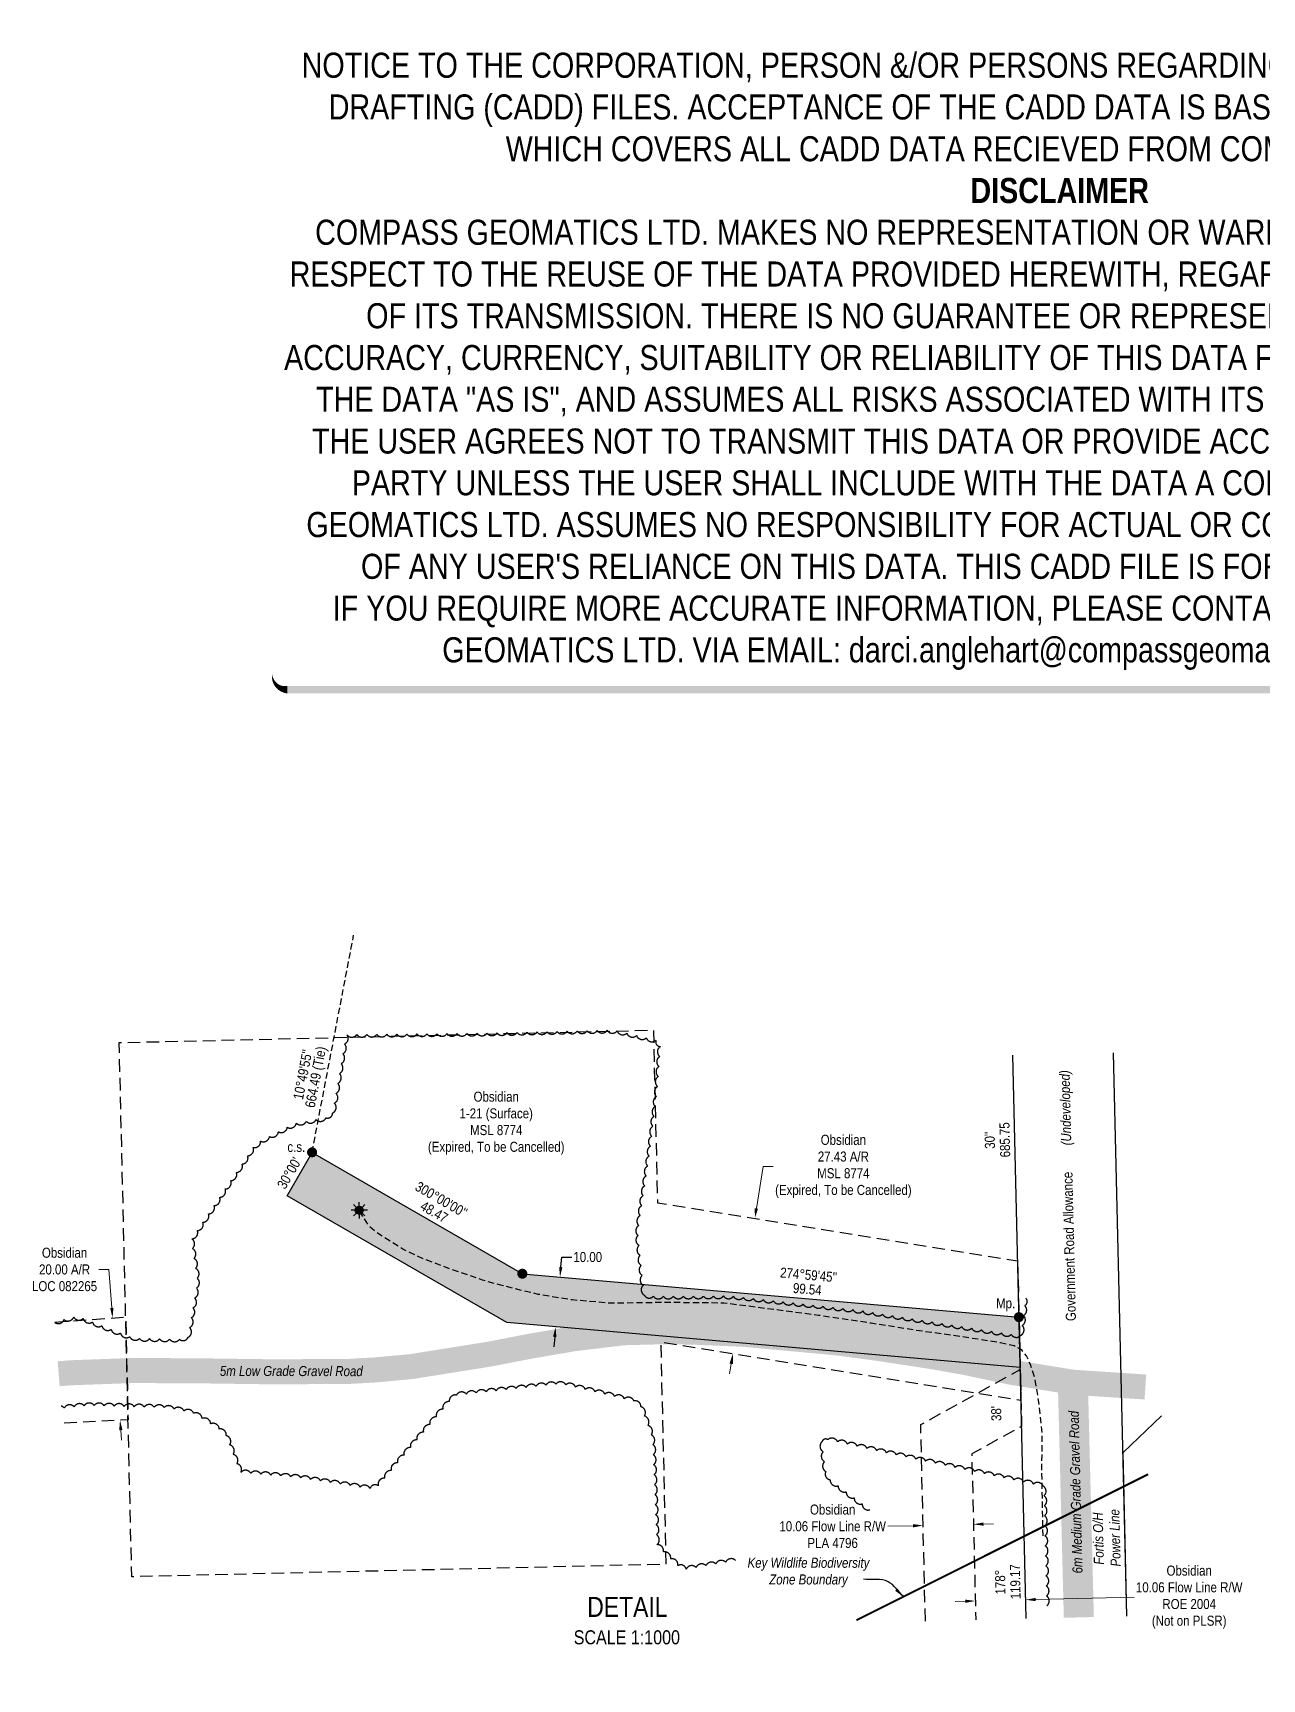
# Model space of a CAD drawing. Extents: x 615192 to 617510, y 5890130 to 5891879.
# Drawn here: x 615192 to 616419, y 5890236 to 5891879 of the extents above; entities that cross this region are included whole.
import ezdxf
from ezdxf.enums import TextEntityAlignment as Align

# ---------------------------------------------------------------- set-up
doc = ezdxf.new("R2010")
doc.units = 0
doc.header["$LTSCALE"] = 5
doc.header["$PDMODE"] = 34
doc.header["$PDSIZE"] = 0.03
for name, pattern in [('0', [1, 1, 0]), ('DASHDOT2', [12.7, 6.35, -3.175, 0, -3.175]), ('foc-ACCESSROAD', [3.75, 2.5, -1.25]), ('foc-FLOWLINE', [3.75, 2.5, -1.25]), ('foc-TIELINE', [1.875, 1.25, -0.625]), ('UG_PIPE', [1.875, 1.25, -0.625])]:
    doc.linetypes.add(name, pattern=pattern)
doc.layers.get('Defpoints').update_dxf_attribs({"color": 9})
for name, color, linetype in [('AS-PIPE-UG', 44, 'UG_PIPE'), ('AS-POWER', 104, 'foc-POWER'), ('AS-POWER-T', 104, 'Continuous'), ('AS-ROADS', 254, 'Continuous'), ('AS-WILDLIFE', 131, 'DASHDOT2'), ('C-AR', 13, 'foc-ACCESSROAD'), ('C-FLOWLINE', 13, 'foc-FLOWLINE'), ('C-WS', 13, 'foc-ACCESSROAD'), ('C-WS-S', 8, 'Continuous'), ('CG-NOTES', 7, 'Continuous'), ('L-BD', 7, 'Continuous'), ('L-MON', 1, 'Continuous'), ('L-ROAD-T', 7, 'Continuous'), ('L-SEC', 7, 'Continuous'), ('L-TIE', 7, 'foc-TIELINE'), ('P-PROPOSED', 10, 'Continuous'), ('P-PROPOSED-H', 21, 'Continuous'), ('P-TXT', 4, 'Continuous'), ('T-BUSH', 110, '0')]:
    doc.layers.add(name, color=color, linetype=linetype)
for name, color, linetype, lineweight in [('C-AR-T', 13, 'Continuous', 9), ('C-FLOWLINE-T', 13, 'Continuous', 9), ('C-WS-T', 13, 'Continuous', 9), ('T-TEXT', 48, 'Continuous', 18)]:
    doc.layers.add(name, color=color, linetype=linetype, lineweight=lineweight)
doc.layers.add('DISCLAIMER', color=7, linetype='Continuous', plot=False)
doc.styles.add('240', font='ARIALN.TTF', dxfattribs={"height": 30})
doc.styles.add('80', font='ARIALN.TTF', dxfattribs={"height": 10})
doc.styles.add('80CG', font='ARIALN.TTF', dxfattribs={"height": 10})
doc.styles.add('80L', font='ARIALN.TTF', dxfattribs={"height": 10})
doc.styles.add('80LS', font='ARIALNI.TTF', dxfattribs={"height": 10})
doc.styles.add('foc-LtypeFont', font='ARIALN.TTF', dxfattribs={"height": 7.35})
doc.linetypes.add('foc-POWER', pattern='A,6,-1,["P",foc-LtypeFont,S=0.2,R=0,X=-0.625,Y=-0.75],-1.24,4', length=12.24)
doc.dimstyles.new('Compass 5 000', dxfattribs={"dimscale": 5, "dimtxt": 9, "dimasz": 2, "dimexe": 0.2, "dimexo": 0.0625, "dimgap": 0.5, "dimtad": 0, "dimtih": 1, "dimtoh": 1, "dimzin": 0, "dimdsep": 46, "dimtxsty": '80CG', "dimcen": 0.1, "dimse1": 1, "dimse2": 1, "dimclrd": 256, "dimclrt": 256, "dimaunit": 1, "dimadec": 4, "dimazin": 0, "dimtfac": 0.06, "dimtofl": 0, "dimtmove": 0, "dimatfit": 1, "dimfxl": 0.2, "dimtolj": 1, "dimtzin": 0, "dimlwd": -1, "dimarcsym": 0})

# ---------------------------------------------------------------- blocks, each defined once
blk = doc.blocks.new('PLIA')
at = {"color": 255, "const_width": 1}
blk.add_lwpolyline([(-0.5, 0, 1), (0.5, 0, 1)], format="xyb", close=True, dxfattribs=at)
blk = doc.blocks.new('PLIAA')
blk.add_blockref('PLIA', (0, 0))
blk = doc.blocks.new('PLIB')
at = {"color": 1}
blk.add_circle((0, 0), 0.8, dxfattribs=at)
blk = doc.blocks.new('PLIBB')
blk.add_blockref('PLIB', (0, 0))
blk = doc.blocks.new('PLICC')
for name in ['PLIAA', 'PLIBB']:
    blk.add_blockref(name, (0, 0))
blk = doc.blocks.new('PLI')
blk.add_blockref('PLICC', (0, 0))
blk = doc.blocks.new('GAS')
h = blk.add_hatch(color=255)
h.dxf.hatch_style = 1
edge = h.paths.add_edge_path()
edge.add_arc((0, 0), 0.9, 0, 360)
for p, q in [((-0.81, 0), (-1.62, 0)), ((-0.57, 0.57), (-1.14, 1.14)), ((0, 0.81), (0, 1.62)), ((0.57, 0.57), (1.14, 1.14)), ((1.62, 0), (0.81, 0)), ((-0.57, -0.57), (-1.14, -1.14)), ((0, -0.81), (0, -1.62)), ((1.14, -1.14), (0.57, -0.57))]:
    blk.add_line(p, q)
blk.add_circle((0, 0), 0.8)
blk = doc.blocks.new('*D48')
at = {"layer": 'C-WS-T', "transparency": 16777216}
for p, q in [((615914.3, 5890705.6), (615921.1, 5890747.5)), ((615921.1, 5890747.5), (615931.1, 5890747.5)), ((615889.1, 5890550.5), (615887.5, 5890540.6))]:
    blk.add_line(p, q, dxfattribs=at)
for points in [[(615912.6, 5890705.8), (615915.9, 5890705.3), (615912.7, 5890695.7)], [(615887.4, 5890550.8), (615890.7, 5890550.2), (615890.7, 5890560.4)]]:
    blk.add_solid(points, dxfattribs=at)
at = {"layer": 'Defpoints', "color": 0, "transparency": 16777216}
for p in [(615998.4, 5890681.8), (615890.7, 5890560.4), (615976.4, 5890546.4)]:
    blk.add_point(p, dxfattribs=at)
at = {"layer": 'C-WS-T', "transparency": 16777216, "insert": (616001, 5890747.5), "char_height": 10, "attachment_point": 5, "style": '80CG'}
blk.add_mtext('\\A1;Obsidian\\P27.43 A/R\\PMSL 8774\\P(Expired, To be Cancelled)', dxfattribs=at)
blk = doc.blocks.new('*D49')
at = {"layer": 'C-FLOWLINE-T', "transparency": 16777216}
for p, q in [((616070.6, 5890388.9), (616045.3, 5890388.3)), ((616140.8, 5890390.5), (616150.8, 5890390.8))]:
    blk.add_line(p, q, dxfattribs=at)
for points in [[(616070.5, 5890390.5), (616070.6, 5890387.2), (616080.6, 5890389.1)], [(616140.8, 5890392.2), (616140.9, 5890388.9), (616130.8, 5890390.3)]]:
    blk.add_solid(points, dxfattribs=at)
at = {"layer": 'Defpoints', "color": 0, "transparency": 16777216}
for p in [(616080.6, 5890389.1), (616080.8, 5890380.3), (616131, 5890381.5)]:
    blk.add_point(p, dxfattribs=at)
at = {"layer": 'C-FLOWLINE-T', "transparency": 16777216, "insert": (615990.3, 5890388.3), "char_height": 10, "attachment_point": 5, "style": '80CG'}
blk.add_mtext('\\A1;Obsidian\\P10.06 Flow Line R/W\\PPLA 4796', dxfattribs=at)
blk = doc.blocks.new('*D50')
at = {"layer": 'C-AR-T', "transparency": 16777216}
for p, q in [((615268.1, 5890644.6), (615258.1, 5890644.6)), ((615270.9, 5890606.3), (615268.1, 5890644.6)), ((615279.9, 5890484.3), (615280.7, 5890474.4))]:
    blk.add_line(p, q, dxfattribs=at)
for points in [[(615272.6, 5890606.4), (615269.3, 5890606.2), (615271.7, 5890596.3)], [(615281.6, 5890484.5), (615278.3, 5890484.2), (615279.2, 5890494.3)]]:
    blk.add_solid(points, dxfattribs=at)
at = {"layer": 'Defpoints', "color": 0, "transparency": 16777216}
for p in [(615261, 5890595.5), (615271.7, 5890596.3), (615268.5, 5890493.5)]:
    blk.add_point(p, dxfattribs=at)
at = {"layer": 'C-AR-T', "transparency": 16777216, "insert": (615223.8, 5890644.6), "char_height": 10, "attachment_point": 5, "style": '80CG'}
blk.add_mtext('\\A1;Obsidian\\P20.00 A/R\\PLOC 082265', dxfattribs=at)
blk = doc.blocks.new('*D52')
at = {"layer": 'Defpoints', "color": 0, "transparency": 16777216}
for p in [(615718.2, 5890637.1), (615719.1, 5890637), (615714.8, 5890587.2)]:
    blk.add_point(p, dxfattribs=at)
at = {"layer": 'P-TXT', "transparency": 16777216}
for p, q in [((615719.1, 5890647.1), (615719.9, 5890657)), ((615719.9, 5890657), (615729.9, 5890657)), ((615713, 5890577.4), (615712.1, 5890567.4))]:
    blk.add_line(p, q, dxfattribs=at)
for points in [[(615717.4, 5890647.2), (615720.7, 5890646.9), (615718.2, 5890637.1)], [(615711.3, 5890577.5), (615714.6, 5890577.2), (615713.8, 5890587.3)]]:
    blk.add_solid(points, dxfattribs=at)
at = {"layer": 'P-TXT', "transparency": 16777216, "insert": (615745.9, 5890657), "char_height": 10, "attachment_point": 5, "style": '80CG'}
blk.add_mtext('\\A1;10.00', dxfattribs=at)
blk = doc.blocks.new('*D56')
at = {"layer": 'C-FLOWLINE-T', "transparency": 16777216}
for p, q in [((616193, 5890315.2), (616291.1, 5890317.6)), ((616122.7, 5890313.6), (616112.7, 5890313.3))]:
    blk.add_line(p, q, dxfattribs=at)
for points in [[(616122.6, 5890315.2), (616122.7, 5890311.9), (616132.6, 5890313.8)], [(616192.9, 5890316.9), (616193, 5890313.6), (616183, 5890315)]]:
    blk.add_solid(points, dxfattribs=at)
at = {"layer": 'Defpoints', "color": 0, "transparency": 16777216}
for p in [(616183, 5890315), (616183, 5890314.5), (616132.7, 5890313.3)]:
    blk.add_point(p, dxfattribs=at)
at = {"layer": 'C-FLOWLINE-T', "transparency": 16777216, "insert": (616346.1, 5890317.6), "char_height": 10, "attachment_point": 5, "style": '80CG'}
blk.add_mtext('\\A1;Obsidian\\P10.06 Flow Line R/W\\PROE 2004\\P(Not on PLSR)', dxfattribs=at)
blk = doc.blocks.new('Disclaimer_Legal')
at = {"layer": 'DISCLAIMER', "color": 254, "flags": 128}
blk.add_lwpolyline([(-3612.9, -1104.6, 37.5, 37.5, 0), (4096.1, -1104.6, 37.5, 37.5, 0.414214), (4171.1, -1029.6, 37.5, 37.5, 0), (4171.1, 2078.7, 37.5, 0, 0.414214), (4096.1, 2153.7, 0, 0, 0), (-3612.9, 2153.7, 0, 0, 0.414214), (-3687.9, 2078.7, 0, 0, 0), (-3687.9, -1029.6, 0, 37.5, 0.414214)], format="xyseb", close=True, dxfattribs=at)
at = {"layer": 'DISCLAIMER', "color": 254, "insert": (241.6, 533.9), "char_height": 125, "width": 7717.568, "attachment_point": 5, "style": '80'}
blk.add_mtext('NOTICE TO THE CORPORATION, PERSON &/OR PERSONS REGARDING THIS COMPUTER AIDED DESIGN AND DRAFTING (CADD) FILES. ACCEPTANCE OF THE CADD DATA IS BASED ON THE FOLLOWING DISCLAIMER WHICH COVERS ALL CADD DATA RECIEVED FROM COMPASS GEOMATICS LTD.\\P{\\fArial Narrow|b1|i0|c0|p34;DISCLAIMER}\\PCOMPASS GEOMATICS LTD. MAKES NO REPRESENTATION OR WARRANTIES, EXPRESS OR IMPLIED, WITH RESPECT TO THE REUSE OF THE DATA PROVIDED HEREWITH, REGARDLESS OF ITS FORMAT OR THE MEANS OF ITS TRANSMISSION. THERE IS NO GUARANTEE OR REPRESENTATION TO THE USER AS TO THE ACCURACY, CURRENCY, SUITABILITY OR RELIABILITY OF THIS DATA FOR ANY PURPOSE. THE USER ACCEPTS THE DATA "AS IS", AND ASSUMES ALL RISKS ASSOCIATED WITH ITS USE. BY ACCEPTANCE OF THIS DATA, THE USER AGREES NOT TO TRANSMIT THIS DATA OR PROVIDE ACCESS OR ANY PART OF IT TO ANOTHER PARTY UNLESS THE USER SHALL INCLUDE WITH THE DATA A COPY OF THIS DISCLAIMER. COMPASS GEOMATICS LTD. ASSUMES NO RESPONSIBILITY FOR ACTUAL OR CONSEQUENTIAL DAMAGE AS A RESULT OF ANY USER\'S RELIANCE ON THIS DATA. THIS CADD FILE IS FOR ILLUSTRATION PURPOSES ONLY.\\PIF YOU REQUIRE MORE ACCURATE INFORMATION, PLEASE CONTACT DARCI ANGLEHART AT COMPASS GEOMATICS LTD. VIA EMAIL: darci.anglehart@compassgeomatics.ca OR CELL: 506-961-7292', dxfattribs=at)

msp = doc.modelspace()

# ---------------------------------------------------------------- hatches: boundary and pattern name
at = {"layer": 'P-PROPOSED-H'}
h = msp.add_hatch(color=256, dxfattribs=at)
h.dxf.hatch_style = 1
h.paths.add_polyline_path([(615470.819, 5890761.528), (615680.639, 5890640.388), (616176.265, 5890597.062), (616177.458, 5890546.785), (615665.246, 5890591.561), (615445.828, 5890718.243)])

# ---------------------------------------------------------------- linework, layer by layer
at = {"layer": 'AS-PIPE-UG', "flags": 128}
msp.add_lwpolyline([(616200.314, 5890378.733), (616199.074, 5890444.963), (616199.539, 5890481.783), (616196.344, 5890510.068), (616192.129, 5890536.638), (616187.644, 5890549.783), (616183.719, 5890558.523), (616178.959, 5890564.273), (616171.369, 5890568.428), (616157.649, 5890571.478), (616117.624, 5890577.723), (616077.079, 5890583.368), (616028.614, 5890590.993), (615976.199, 5890598.833), (615949.274, 5890602.323), (615881.724, 5890611.108), (615821.339, 5890611.678), (615769.804, 5890610.873), (615730.279, 5890614.223), (615696.519, 5890619.788), (615681.049, 5890623.463), (615659.249, 5890628.928), (615640.839, 5890634.063), (615609.244, 5890644.823), (615581.789, 5890655.213), (615561.344, 5890664.818), (615536.974, 5890680.298), (615527.964, 5890687.503), (615518.894, 5890701.843)], dxfattribs=at)
at = {"layer": 'AS-POWER', "flags": 128}
msp.add_lwpolyline([(616283.938, 5890298.528), (616280.061, 5890461.979), (616318.467, 5890498.528)], dxfattribs=at)
at = {"layer": 'AS-ROADS', "flags": 128}
for points, const_width in [([(615217.9, 5890540.528), (615231.244, 5890541.583), (615291.104, 5890543.733), (615353.409, 5890543.553), (615434.709, 5890542.433), (615508.984, 5890542.958), (615533.994, 5890544.383), (615570.009, 5890547.718), (615607.879, 5890553.778), (615647.504, 5890560.093), (615688.809, 5890568.108), (615732.124, 5890575.548), (615781.959, 5890581.508), (615818.309, 5890582.408), (615848.424, 5890582.208), (615900.069, 5890579.993), (615948.904, 5890575.618), (615995.919, 5890571.198), (616035.924, 5890565.863), (616090.719, 5890557.483), (616124.099, 5890551.503), (616169.299, 5890541.898), (616230.019, 5890532.103), (616302.364, 5890527.323)], 24.991), ([(616229.995, 5890533.048), (616235.973, 5890297.391)], 29.989)]:
    msp.add_lwpolyline(points, dxfattribs=dict(at, const_width=const_width))
at = {"layer": 'AS-WILDLIFE', "const_width": 2, "flags": 128}
msp.add_lwpolyline([(616305.067, 5890440.237), (616014.055, 5890294.626)], dxfattribs=at)
at = {"layer": 'C-AR', "flags": 128}
msp.add_lwpolyline([(615214.104, 5890592.067), (615284.789, 5890597.274), (615287.19, 5890494.462), (615221.535, 5890491.198)], dxfattribs=at)
at = {"layer": 'C-FLOWLINE', "flags": 128}
msp.add_lwpolyline([(616082.827, 5890293.763), (616078.182, 5890489.816), (616177.505, 5890544.804), (616178.85, 5890488.075), (616129.17, 5890460.571), (616133.094, 5890294.954)], dxfattribs=at)
at = {"layer": 'C-WS', "flags": 128}
msp.add_lwpolyline([(616174.932, 5890653.28), (616178.239, 5890513.863), (615818.734, 5890571.868), (615823.907, 5890350.408), (615290.845, 5890337.958), (615278.395, 5890871.019), (615811.457, 5890883.469), (615815.478, 5890711.277), (616174.932, 5890653.28)], close=True, dxfattribs=at)
at = {"layer": 'L-SEC'}
for p, q in [((616183.402, 5890296.146), (616170.065, 5890858.475)), ((616283.938, 5890298.528), (616270.6, 5890860.86))]:
    msp.add_line(p, q, dxfattribs=at)
at = {"layer": 'L-TIE'}
msp.add_line((615470.819, 5890761.528), (615512.276, 5890978.193), dxfattribs=at)
at = {"layer": 'P-PROPOSED', "flags": 128}
msp.add_lwpolyline([(615470.819, 5890761.528), (615680.639, 5890640.388), (616176.265, 5890597.062), (616177.458, 5890546.785), (615665.246, 5890591.561), (615445.828, 5890718.243)], close=True, dxfattribs=at)
at = {"layer": 'T-BUSH', "flags": 128}
for points in [[(615214.134, 5890591.66, 0.49169751), (615223.34, 5890594.598, 0.52056705), (615232.993, 5890597.196, 0.52056705), (615242.421, 5890595.787, 0.52056705), (615251.721, 5890592.121, 0.52056705), (615261.021, 5890588.455, 0.52056705), (615270.321, 5890584.789, 0.52056705), (615279.62, 5890581.124, 0.52056705), (615288.92, 5890577.458, 0.52056705), (615298.621, 5890575.787, 0.52056705), (615308.615, 5890575.583, 0.52056705), (615318.609, 5890575.378, 0.52056705), (615328.604, 5890575.173, 0.52056705), (615338.598, 5890574.968, 0.52056705), (615346.938, 5890576.766, 0.52056705), (615348.621, 5890586.619, 0.52056705), (615350.305, 5890596.473, 0.52056705), (615351.988, 5890606.327, 0.52056705), (615353.671, 5890616.18, 0.52056705), (615355.355, 5890626.034, 0.52056705), (615356.147, 5890635.892, 0.52056705), (615354.561, 5890645.762, 0.52056705), (615352.975, 5890655.631, 0.52056705), (615351.388, 5890665.501, 0.52056705), (615350.721, 5890675.169, 0.52056705), (615356.295, 5890683.467, 0.52056705), (615361.87, 5890691.764, 0.52056705), (615367.444, 5890700.062, 0.52056705), (615373.019, 5890708.36, 0.52056705), (615378.594, 5890716.657, 0.52056705), (615384.168, 5890724.955, 0.52056705), (615389.743, 5890733.253, 0.52056705), (615395.317, 5890741.551, 0.52056705), (615400.892, 5890749.848, 0.52056705), (615406.466, 5890758.146, 0.52056705), (615412.041, 5890766.444, 0.52056705), (615419.434, 5890772.705, 0.52056705), (615428.307, 5890777.31, 0.52056705), (615437.18, 5890781.914, 0.52056705), (615446.052, 5890786.518, 0.52056705), (615455.103, 5890790.601, 0.52056705), (615464.94, 5890792.378, 0.52056705), (615474.778, 5890794.154, 0.52056705), (615484.615, 5890795.931, 0.52056705), (615491.351, 5890800.781, 0.52056705), (615493.041, 5890810.633, 0.52056705), (615494.73, 5890820.486, 0.52056705), (615496.42, 5890830.338, 0.52056705), (615498.109, 5890840.191, 0.52056705), (615499.799, 5890850.043, 0.52056705), (615501.488, 5890859.896, 0.52056705), (615503.178, 5890869.749, 0.52056705), (615505.425, 5890878.946, 0.52056705), (615515.421, 5890879.053, 0.52056705), (615525.417, 5890879.16, 0.52056705), (615535.413, 5890879.267, 0.52056705), (615545.409, 5890879.374, 0.52056705), (615555.404, 5890879.481, 0.52056705), (615565.4, 5890879.588, 0.52056705), (615575.396, 5890879.694, 0.52056705), (615585.392, 5890879.801, 0.52056705), (615595.388, 5890879.908, 0.52056705), (615605.383, 5890880.015, 0.52056705), (615615.379, 5890880.122, 0.52056705), (615625.375, 5890880.229, 0.52056705), (615635.371, 5890880.336, 0.52056705), (615645.366, 5890880.496, 0.52056705), (615655.359, 5890880.729, 0.52056705), (615665.353, 5890880.962, 0.52056705), (615675.347, 5890881.194, 0.52056705), (615685.34, 5890881.427, 0.52056705), (615695.334, 5890881.659, 0.52056705), (615705.328, 5890881.892, 0.52056705), (615715.321, 5890882.124, 0.52056705), (615725.315, 5890882.357, 0.52056705), (615735.309, 5890882.59, 0.52056705), (615745.302, 5890882.822, 0.52056705), (615755.296, 5890883.055, 0.52056705), (615765.29, 5890883.287, 0.52056705), (615775.19, 5890882.641, 0.52056705), (615784.912, 5890880.315, 0.52056705), (615794.634, 5890877.988, 0.52056705), (615804.356, 5890875.662, 0.52056705), (615814.078, 5890873.336, 0.52056705), (615818.409, 5890867.056, 0.52056705), (615817.704, 5890857.085, 0.52056705), (615817, 5890847.113, 0.52056705), (615816.296, 5890837.142, 0.52056705), (615815.592, 5890827.17, 0.52056705), (615814.521, 5890817.233, 0.52056705), (615813.327, 5890807.309, 0.52056705), (615812.134, 5890797.384, 0.52056705), (615810.94, 5890787.459, 0.52056705), (615809.746, 5890777.534, 0.52056705), (615808.552, 5890767.609, 0.52056705), (615807.228, 5890757.702, 0.52056705), (615805.745, 5890747.816, 0.52056705), (615804.261, 5890737.931, 0.52056705), (615802.778, 5890728.045, 0.52056705), (615801.295, 5890718.159, 0.52056705), (615799.811, 5890708.274, 0.52056705), (615798.328, 5890698.388, 0.52056705), (615796.844, 5890688.502, 0.52056705), (615796.089, 5890678.601, 0.52056705), (615797.142, 5890668.66, 0.52056705), (615798.195, 5890658.719, 0.52056705), (615799.248, 5890648.778, 0.52056705), (615800.301, 5890638.838, 0.52056705), (615801.355, 5890628.897, 0.52056705), (615802.408, 5890618.956, 0.52056705), (615811.359, 5890617.837, 0.52056705), (615821.356, 5890617.885, 0.52056705), (615831.352, 5890617.932, 0.52056705), (615841.348, 5890617.98, 0.52056705), (615851.344, 5890618.028, 0.52056705), (615861.341, 5890618.075, 0.52056705), (615871.337, 5890618.123, 0.52056705), (615881.333, 5890618.17, 0.52056705), (615891.31, 5890617.853, 0.52056705), (615901.245, 5890616.75, 0.52056705), (615911.181, 5890615.646, 0.52056705), (615921.116, 5890614.542, 0.52056705), (615931.051, 5890613.438, 0.52056705), (615940.986, 5890612.335, 0.52056705), (615950.922, 5890611.231, 0.52056705), (615960.857, 5890610.127, 0.52056705), (615970.792, 5890609.023, 0.52056705), (615980.728, 5890607.92, 0.52056705), (615990.663, 5890606.816, 0.52056705), (616000.598, 5890605.712, 0.52056705), (616010.533, 5890604.608, 0.52056705), (616020.428, 5890603.2, 0.52056705), (616030.302, 5890601.642, 0.52056705), (616040.176, 5890600.085, 0.52056705), (616050.05, 5890598.527, 0.52056705), (616059.925, 5890596.97, 0.52056705), (616069.799, 5890595.412, 0.52056705), (616079.673, 5890593.854, 0.52056705), (616089.548, 5890592.297, 0.52056705), (616099.422, 5890590.739, 0.52056705), (616109.296, 5890589.182, 0.52056705), (616119.17, 5890587.624, 0.52056705), (616129.045, 5890586.066, 0.52056705), (616138.919, 5890584.509, 0.52056705), (616148.793, 5890582.951, 0.52056705), (616158.668, 5890581.394, 0.52056705), (616168.542, 5890579.836, 0.52056705), (616178.005, 5890578.831, 0.52056705), (616179.335, 5890588.738, 0.52056705), (616180.666, 5890598.646, 0.52056705), (616181.997, 5890608.553, 0.52056705), (616183.012, 5890616.108)], [(615893.42, 5890354.255, 0.52056705), (615883.575, 5890352.519, 0.52056705), (615873.731, 5890350.783, 0.52056705), (615863.887, 5890349.047, 0.52056705), (615854.042, 5890347.311, 0.52056705), (615844.198, 5890345.575, 0.52056705), (615835.908, 5890349.036, 0.52056705), (615828.634, 5890355.893, 0.52056705), (615821.36, 5890362.75, 0.52056705), (615814.899, 5890369.977, 0.52056705), (615814.5, 5890379.965, 0.52056705), (615814.1, 5890389.954, 0.52056705), (615813.7, 5890399.942, 0.52056705), (615813.301, 5890409.931, 0.52056705), (615812.901, 5890419.919, 0.52056705), (615812.501, 5890429.907, 0.52056705), (615812.102, 5890439.896, 0.52056705), (615811.702, 5890449.884, 0.52056705), (615811.302, 5890459.873, 0.52056705), (615810.903, 5890469.861, 0.52056705), (615809.355, 5890479.619, 0.52056705), (615805.868, 5890488.987, 0.52056705), (615802.382, 5890498.356, 0.52056705), (615798.895, 5890507.725, 0.52056705), (615792.068, 5890513.321, 0.52056705), (615782.346, 5890515.648, 0.52056705), (615772.625, 5890517.976, 0.52056705), (615762.903, 5890520.304, 0.52056705), (615753.181, 5890522.631, 0.52056705), (615743.46, 5890524.959, 0.52056705), (615733.738, 5890527.286, 0.52056705), (615724.016, 5890529.614, 0.52056705), (615714.191, 5890530.274, 0.52056705), (615704.256, 5890529.17, 0.52056705), (615694.32, 5890528.067, 0.52056705), (615684.385, 5890526.964, 0.52056705), (615674.45, 5890525.86, 0.52056705), (615664.514, 5890524.757, 0.52056705), (615654.579, 5890523.654, 0.52056705), (615644.644, 5890522.551, 0.52056705), (615634.709, 5890521.447, 0.52056705), (615624.773, 5890520.344, 0.52056705), (615614.838, 5890519.241, 0.52056705), (615607.774, 5890512.759, 0.52056705), (615601.329, 5890505.118, 0.52056705), (615594.885, 5890497.476, 0.52056705), (615588.44, 5890489.834, 0.52056705), (615581.995, 5890482.193, 0.52056705), (615575.551, 5890474.551, 0.52056705), (615569.106, 5890466.91, 0.52056705), (615562.661, 5890459.268, 0.52056705), (615556.217, 5890451.626, 0.52056705), (615549.772, 5890443.985, 0.52056705), (615543.328, 5890436.343, 0.52056705), (615536.883, 5890428.702, 0.52056705), (615528.588, 5890426.001, 0.52056705), (615518.71, 5890427.531, 0.52056705), (615508.831, 5890429.06, 0.52056705), (615498.952, 5890430.59, 0.52056705), (615489.074, 5890432.119, 0.52056705), (615479.195, 5890433.649, 0.52056705), (615469.316, 5890435.178, 0.52056705), (615459.438, 5890436.708, 0.52056705), (615449.507, 5890437.807, 0.52056705), (615439.547, 5890438.661, 0.52056705), (615429.588, 5890439.515, 0.52056705), (615419.628, 5890440.369, 0.52056705), (615409.668, 5890441.223, 0.52056705), (615399.708, 5890442.076, 0.52056705), (615395.713, 5890450.827, 0.52056705), (615392.169, 5890460.174, 0.52056705), (615388.624, 5890469.521, 0.52056705), (615385.08, 5890478.868, 0.52056705), (615378.153, 5890485.417, 0.52056705), (615369.637, 5890490.653, 0.52056705), (615361.121, 5890495.888, 0.52056705), (615352.606, 5890501.124, 0.52056705), (615342.927, 5890503.414, 0.52056705), (615333.132, 5890505.409, 0.52056705), (615323.266, 5890506.795, 0.52056705), (615313.274, 5890507.093, 0.52056705), (615303.282, 5890507.392, 0.52056705), (615293.29, 5890507.69, 0.52056705), (615283.298, 5890507.988, 0.52056705), (615273.306, 5890508.286, 0.52056705), (615263.314, 5890508.584, 0.52056705), (615253.322, 5890508.882, 0.52056705), (615243.352, 5890508.669, 0.52056705), (615233.421, 5890507.529, 0.52056705), (615223.49, 5890506.389, 0.15681674), (615220.275, 5890508.292, 0.15681674)], [(616203.991, 5890308.902, 0.52056705), (616203.736, 5890318.895, 0.52056705), (616203.48, 5890328.888, 0.52056705), (616203.224, 5890338.881, 0.52056705), (616202.969, 5890348.874, 0.52056705), (616202.713, 5890358.867, 0.52056705), (616202.457, 5890368.86, 0.52056705), (616202.202, 5890378.853, 0.52056705), (616201.946, 5890388.846, 0.52056705), (616201.69, 5890398.84, 0.52056705), (616201.435, 5890408.833, 0.52056705), (616201.179, 5890418.826, 0.52056705), (616200.426, 5890428.405, 0.52056705), (616190.648, 5890430.484, 0.52056705), (616180.87, 5890432.563, 0.52056705), (616171.092, 5890434.642, 0.52056705), (616161.315, 5890436.721, 0.52056705), (616151.537, 5890438.8, 0.52056705), (616141.759, 5890440.879, 0.52056705), (616131.981, 5890442.957, 0.52056705), (616122.203, 5890445.036, 0.52056705), (616112.425, 5890447.115, 0.52056705), (616102.648, 5890449.194, 0.52056705), (616092.87, 5890451.273, 0.52056705), (616083.092, 5890453.352, 0.52056705), (616073.314, 5890455.431, 0.52056705), (616063.536, 5890457.509, 0.52056705), (616053.758, 5890459.588, 0.52056705), (616043.981, 5890461.667, 0.52056705), (616034.221, 5890463.831, 0.52056705), (616024.47, 5890466.03, 0.52056705), (616014.718, 5890468.228, 0.52056705), (616004.967, 5890470.427, 0.52056705), (615995.215, 5890472.626, 0.52056705), (615985.464, 5890474.825, 0.52056705), (615979.656, 5890472.699, 0.52056705), (615980.951, 5890462.787, 0.52056705), (615982.246, 5890452.874, 0.52056705), (615983.541, 5890442.962, 0.52056705), (615987.763, 5890434.758, 0.52056705), (615995.754, 5890428.753, 0.52056705), (616003.746, 5890422.748, 0.52056705), (616011.738, 5890416.743, 0.52056705), (616019.73, 5890410.738, 0.52056705), (616027.566, 5890404.851, 0.52056705)]]:
    msp.add_lwpolyline(points, format="xyb", dxfattribs=at)

# ---------------------------------------------------------------- block references
at = {"layer": 'C-WS-S', "xscale": 4.998188499999993, "yscale": 4.998188499999993, "zscale": 4.998188499999993}
msp.add_blockref('GAS', (615517.893, 5890703.752), dxfattribs=at)
at = {"layer": 'Defpoints', "xscale": 0.2, "yscale": 0.2, "zscale": 0.2}
msp.add_blockref('Disclaimer_Legal', (616168.553, 5891444.19), dxfattribs=at)
at = {"layer": 'L-MON', "xscale": 4.998188499999993, "yscale": 4.998188499999993, "zscale": 4.998188499999993}
msp.add_blockref('PLI', (615680.639, 5890640.388), dxfattribs=at)

# ---------------------------------------------------------------- texts
at = {"layer": 'AS-POWER-T', "insert": (616251.071, 5890347.358), "char_height": 9.99218, "attachment_point": 1, "rotation": 91.358611, "style": '80L'}
msp.add_mtext_dynamic_manual_height_columns('\\pi2.54108;{\\fArial Narrow|b0|i1|c0|p34;Fortis O/H\\P\\pi0.31567;Power Line}', width=57.05377, gutter_width=49.961, heights=[0], dxfattribs=at)
at = {"layer": 'AS-WILDLIFE', "insert": (615966.169, 5890342.099), "char_height": 10, "attachment_point": 5, "style": '240'}
msp.add_mtext_dynamic_manual_height_columns('{\\fArial Narrow|b0|i1|c0|p34;Key Wildlife Biodiversity\\PZone Boundary}', width=122.35443, gutter_width=44.984, heights=[0], dxfattribs=at)
at = {"layer": 'C-WS-T', "insert": (615654.573, 5890790.58), "char_height": 9.99995, "width": 135.66551, "attachment_point": 5, "style": '80CG'}
msp.add_mtext('\\A1;Obsidian\\P1-21 (Surface)\\PMSL 8774\\P(Expired, To be Cancelled)', dxfattribs=at)
at = {"layer": 'CG-NOTES', "color": 3, "insert": (615731.452, 5890317.869), "char_height": 19.99275, "width": 105.46737, "attachment_point": 1, "style": '80CG'}
msp.add_mtext('\\pi13.93465;DETAIL\\P\\pi0.46272;{\\H0.7x;SCALE 1:1000}', dxfattribs=at)
at = {"layer": 'L-BD', "style": '80L'}
for s, height, rotation, p in [("10°49'55''", 9.9964, 79.1678, (615461.493, 5890839.115)), ('664.49 (Tie)', 9.99638, 79.1678, (615475.484, 5890836.438)), ('685.75', 9.9964, 91.3587, (616162.069, 5890774.016)), ("30''", 9.9964, 91.3587, (616147.079, 5890773.66)), ("30°00'", 9.9964, 59.9999, (615447.943, 5890740.898)), ("300°00'00''", 9.99638, 329.9999, (615599.767, 5890714.494)), ('48.47', 9.9964, 329.9999, (615592.645, 5890702.158)), ("274°59'45''", 9.99638, 355.004, (615966.274, 5890639.251)), ('99.54', 9.9964, 355.004, (615965.034, 5890625.06)), ("38'", 9.9964, 91.3587, (616153.549, 5890500.869)), ('119.17', 9.9964, 91.3587, (616172.529, 5890332.998)), ('178°', 9.9964, 91.3587, (616157.539, 5890332.643))]:
    msp.add_text(s, height=height, rotation=rotation, dxfattribs=at).set_placement(p, align=Align.MIDDLE)
at = {"layer": 'L-ROAD-T', "style": '80L'}
msp.add_text('Government Road Allowance', height=9.99638, rotation=91.358699, dxfattribs=at).set_placement((616226.334, 5890667.617), align=Align.MIDDLE_CENTER)
at = {"layer": 'T-TEXT', "style": '80LS'}
msp.add_text('(Undeveloped)', height=9.99638, rotation=91.358699, dxfattribs=at).set_placement((616222.571, 5890805.975), align=Align.MIDDLE_CENTER)
at = {"layer": 'T-TEXT', "insert": (615450.104, 5890548.28), "char_height": 9.99638, "width": 162.96727, "attachment_point": 2, "rotation": 359.895888, "style": '80LS'}
msp.add_mtext('5m Low Grade Gravel Road', dxfattribs=at)
at = {"layer": 'T-TEXT', "insert": (616227.742, 5890422.263), "char_height": 9.99638, "width": 162.96727, "attachment_point": 2, "rotation": 91.358699, "style": '80LS', "bg_fill": 1, "box_fill_scale": 1.15, "bg_fill_color": 254, "bg_fill_transparency": 0}
msp.add_mtext('6m Medium Grade Gravel Road', dxfattribs=at)

# ---------------------------------------------------------------- dimensions: what is measured, and where the dimension line sits
at = {"layer": 'C-AR-T'}
dim = msp.add_linear_dim(base=(615271.669, 5890596.308), p1=(615268.513, 5890493.533), p2=(615260.999, 5890595.522), angle=94.21331, text='Obsidian\\P20.00 A/R\\PLOC 082265', dimstyle='Compass 5 000', dxfattribs=at)
dim.commit()
dim.dimension.update_dxf_attribs({"geometry": '*D50', "text_midpoint": (615223.773, 5890644.645), "dimtype": 161})
at = {"layer": 'C-FLOWLINE-T'}
for base, p1, p2, angle, text, picture, middle in [((616080.567, 5890389.113), (616131.045, 5890381.465), (616080.777, 5890380.274), 181.357212, 'Obsidian\\P10.06 Flow Line R/W\\PPLA 4796', '*D49', (615990.328, 5890388.278)), ((616182.955, 5890315.003), (616132.66, 5890313.289), (616182.968, 5890314.482), 1.358699, 'Obsidian\\P10.06 Flow Line R/W\\PROE 2004\\P(Not on PLSR)', '*D56', (616346.059, 5890317.567))]:
    dim = msp.add_linear_dim(base=base, p1=p1, p2=p2, angle=angle, text=text, dimstyle='Compass 5 000', dxfattribs=at)
    dim.commit()
    dim.dimension.update_dxf_attribs({"geometry": picture, "text_midpoint": middle, "dimtype": 161})
at = {"layer": 'C-WS-T'}
dim = msp.add_linear_dim(base=(615890.681, 5890560.364), p1=(615998.391, 5890681.762), p2=(615976.404, 5890546.436), angle=260.771259, text='Obsidian\\P27.43 A/R\\PMSL 8774\\P(Expired, To be Cancelled)', dimstyle='Compass 5 000', dxfattribs=at)
dim.commit()
dim.dimension.update_dxf_attribs({"geometry": '*D48', "text_midpoint": (616001.031, 5890747.538), "dimtype": 161})
at = {"layer": 'P-TXT'}
dim = msp.add_linear_dim(base=(615718.184, 5890637.106), p1=(615714.785, 5890587.231), p2=(615719.138, 5890637.023), angle=85.004017, text='10.00', dimstyle='Compass 5 000', dxfattribs=at)
dim.commit()
dim.dimension.update_dxf_attribs({"geometry": '*D52', "text_midpoint": (615745.863, 5890657.03), "dimtype": 161})

# ---------------------------------------------------------------- leaders
at = {"layer": 'AS-WILDLIFE', "path_type": 1}
msp.add_leader([(616061, 5890318.116), (616045.654, 5890332.994), (616021.001, 5890335.538)], dimstyle='Compass 5 000', override={"dimgap": 0.5, "dimtad": 0}, dxfattribs=at)

# ---------------------------------------------------------------- next in the draw order: texts
at = {"layer": 'L-MON', "char_height": 9.98463, "attachment_point": 1, "style": '80L', "bg_fill": 3, "box_fill_scale": 1.15, "bg_fill_color": 256, "bg_fill_true_color": 256, "bg_fill_transparency": 0}
for s, width, insert in [('\\pi0.54255;c.s.', 16.92252, (615445.662, 5890771.929)), ('\\pi0.9512;Mp.', 18.18933, (616152.471, 5890615.923))]:
    msp.add_mtext_dynamic_manual_height_columns(s, width=width, gutter_width=49.982, heights=[0], dxfattribs=dict(at, insert=insert))

# ---------------------------------------------------------------- next in the draw order: block references
at = {"layer": 'L-MON', "xscale": 4.998188499999993, "yscale": 4.998188499999993, "zscale": 4.998188499999993}
for p in [(615470.819, 5890761.528), (616176.189, 5890597.068)]:
    msp.add_blockref('PLI', p, dxfattribs=at)

doc.saveas('drawing.dxf')
